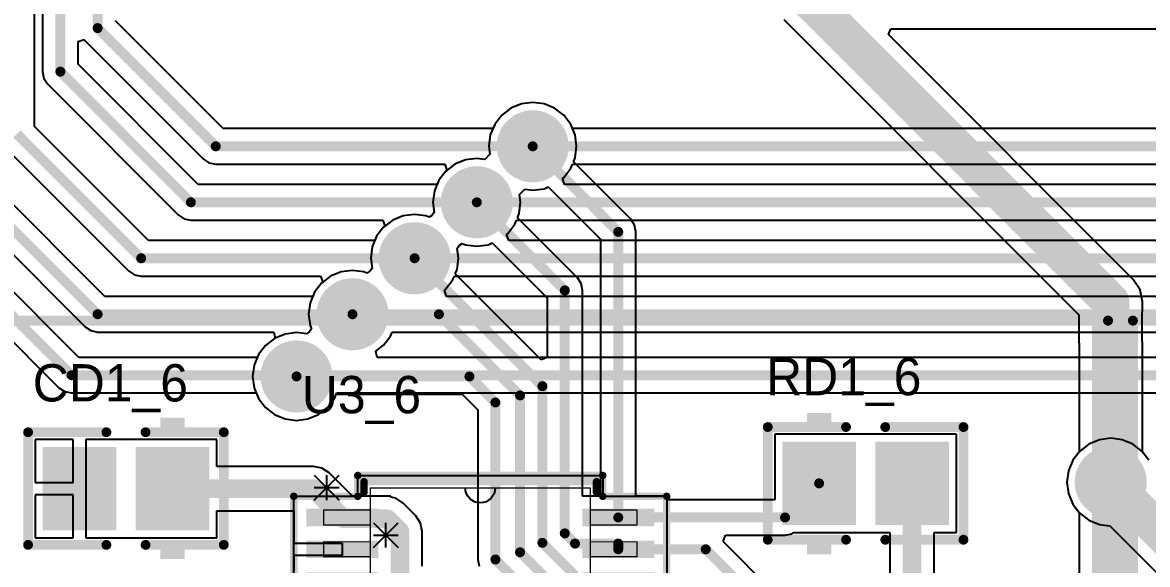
# Model space of a CAD drawing. Header units: millimetres. Extents: x 0.67 to 7.75, y 0.64 to 6.06.
# Drawn here: x 1.135 to 2.04, y 3.929 to 4.364 of the extents above; entities that cross this region are included whole.
import ezdxf

# ---------------------------------------------------------------- set-up
doc = ezdxf.new("R2010")
doc.units = ezdxf.units.MM
doc.header["$MEASUREMENT"] = 0
for name, color, linetype in [('BottomLayer', 5, 'Continuous'), ('BottomSolder', 6, 'Continuous'), ('Mechanical13', 56, 'Continuous'), ('Mechanical15', 56, 'Continuous'), ('MultiLayer', 9, 'Continuous'), ('TopLayer', 1, 'Continuous'), ('TopOverlay', 2, 'Continuous'), ('TopPaste', 8, 'Continuous'), ('TopSolder', 216, 'Continuous'), ('ViaHoleLayer', 16, 'Continuous')]:
    doc.layers.add(name, color=color, linetype=linetype)

# ---------------------------------------------------------------- blocks, each defined once
blk = doc.blocks.new('RU_14_162')
at = {"layer": 'Mechanical13'}
for p, q in [((-0.086, 0.07249), (-0.06601, 0.0525)), ((-0.086, 0.0525), (-0.06601, 0.07249)), ((-0.076, 0.0525), (-0.076, 0.07249)), ((-0.086, 0.0625), (-0.06601, 0.0625))]:
    blk.add_line(p, q, dxfattribs=at)
at = {"layer": 'Mechanical13', "const_width": 0.001}
for points in [[(-0.0885, -0.1005), (-0.0885, 0.1005)], [(-0.0885, 0.1005), (0.0885, 0.1005)], [(0.0885, -0.1005), (0.0885, 0.1005)], [(-0.126, 0.07077), (-0.126, 0.08277)], [(-0.126, 0.08277), (-0.0885, 0.08277)], [(-0.0885, 0.07077), (-0.0885, 0.08277)], [(0.0885, 0.08277), (0.126, 0.08277)], [(0.0885, 0.07077), (0.0885, 0.08277)], [(0.126, 0.07077), (0.126, 0.08277)], [(-0.126, 0.07077), (-0.0885, 0.07077)], [(0.0885, 0.07077), (0.126, 0.07077)], [(-0.126, 0.04518), (-0.126, 0.05718)], [(-0.126, 0.05718), (-0.0885, 0.05718)], [(-0.0885, 0.04518), (-0.0885, 0.05718)], [(0.0885, 0.05718), (0.126, 0.05718)], [(0.0885, 0.04518), (0.0885, 0.05718)], [(0.126, 0.04518), (0.126, 0.05718)], [(-0.126, 0.04518), (-0.0885, 0.04518)], [(0.0885, 0.04518), (0.126, 0.04518)], [(-0.126, 0.01959), (-0.126, 0.03159)], [(-0.126, 0.03159), (-0.0885, 0.03159)], [(-0.0885, 0.01959), (-0.0885, 0.03159)], [(0.0885, 0.03159), (0.126, 0.03159)], [(0.0885, 0.01959), (0.0885, 0.03159)], [(0.126, 0.01959), (0.126, 0.03159)], [(-0.126, 0.01959), (-0.0885, 0.01959)], [(0.0885, 0.01959), (0.126, 0.01959)], [(-0.126, -0.006), (-0.126, 0.006)], [(-0.126, 0.006), (-0.0885, 0.006)], [(-0.0885, -0.006), (-0.0885, 0.006)], [(0.0885, 0.006), (0.126, 0.006)], [(0.0885, -0.006), (0.0885, 0.006)], [(0.126, -0.006), (0.126, 0.006)], [(-0.126, -0.006), (-0.0885, -0.006)], [(0.0885, -0.006), (0.126, -0.006)], [(-0.126, -0.03159), (-0.126, -0.01959)], [(-0.126, -0.01959), (-0.0885, -0.01959)], [(-0.0885, -0.03159), (-0.0885, -0.01959)], [(0.0885, -0.01959), (0.126, -0.01959)], [(0.0885, -0.03159), (0.0885, -0.01959)], [(0.126, -0.03159), (0.126, -0.01959)], [(-0.126, -0.03159), (-0.0885, -0.03159)], [(0.0885, -0.03159), (0.126, -0.03159)], [(-0.126, -0.05718), (-0.126, -0.04518)], [(-0.126, -0.04518), (-0.0885, -0.04518)], [(-0.0885, -0.05718), (-0.0885, -0.04518)], [(0.0885, -0.04518), (0.126, -0.04518)], [(0.0885, -0.05718), (0.0885, -0.04518)], [(0.126, -0.05718), (0.126, -0.04518)], [(-0.126, -0.05718), (-0.0885, -0.05718)], [(0.0885, -0.05718), (0.126, -0.05718)], [(-0.126, -0.08277), (-0.126, -0.07077)], [(-0.126, -0.07077), (-0.0885, -0.07077)], [(-0.0885, -0.08277), (-0.0885, -0.07077)], [(0.0885, -0.07077), (0.126, -0.07077)], [(0.0885, -0.08277), (0.0885, -0.07077)], [(0.126, -0.08277), (0.126, -0.07077)], [(-0.126, -0.08277), (-0.0885, -0.08277)], [(0.0885, -0.08277), (0.126, -0.08277)], [(-0.0885, -0.1005), (0.0885, -0.1005)]]:
    blk.add_lwpolyline(points, dxfattribs=at)
at = {"layer": 'Mechanical13', "const_width": 0.0005}
for points in [[(-0.08875, 0.1005, 1), (-0.08825, 0.1005, 1)], [(-0.08875, 0.1005, 1), (-0.08825, 0.1005, 1)], [(0.08825, 0.1005, 1), (0.08875, 0.1005, 1)], [(0.08825, 0.1005, 1), (0.08875, 0.1005, 1)], [(-0.12625, 0.08277, 1), (-0.12575, 0.08277, 1)], [(-0.12625, 0.08277, 1), (-0.12575, 0.08277, 1)], [(-0.08875, 0.08277, 1), (-0.08825, 0.08277, 1)], [(-0.08875, 0.08277, 1), (-0.08825, 0.08277, 1)], [(0.08825, 0.08277, 1), (0.08875, 0.08277, 1)], [(0.08825, 0.08277, 1), (0.08875, 0.08277, 1)], [(0.12575, 0.08277, 1), (0.12625, 0.08277, 1)], [(0.12575, 0.08277, 1), (0.12625, 0.08277, 1)], [(-0.12625, 0.07077, 1), (-0.12575, 0.07077, 1)], [(-0.12625, 0.07077, 1), (-0.12575, 0.07077, 1)], [(-0.08875, 0.07077, 1), (-0.08825, 0.07077, 1)], [(-0.08875, 0.07077, 1), (-0.08825, 0.07077, 1)], [(0.08825, 0.07077, 1), (0.08875, 0.07077, 1)], [(0.08825, 0.07077, 1), (0.08875, 0.07077, 1)], [(0.12575, 0.07077, 1), (0.12625, 0.07077, 1)], [(0.12575, 0.07077, 1), (0.12625, 0.07077, 1)], [(-0.12625, 0.05718, 1), (-0.12575, 0.05718, 1)], [(-0.12625, 0.05718, 1), (-0.12575, 0.05718, 1)], [(-0.08875, 0.05718, 1), (-0.08825, 0.05718, 1)], [(-0.08875, 0.05718, 1), (-0.08825, 0.05718, 1)], [(0.08825, 0.05718, 1), (0.08875, 0.05718, 1)], [(0.08825, 0.05718, 1), (0.08875, 0.05718, 1)], [(0.12575, 0.05718, 1), (0.12625, 0.05718, 1)], [(0.12575, 0.05718, 1), (0.12625, 0.05718, 1)], [(-0.12625, 0.04518, 1), (-0.12575, 0.04518, 1)], [(-0.12625, 0.04518, 1), (-0.12575, 0.04518, 1)], [(-0.08875, 0.04518, 1), (-0.08825, 0.04518, 1)], [(-0.08875, 0.04518, 1), (-0.08825, 0.04518, 1)], [(0.08825, 0.04518, 1), (0.08875, 0.04518, 1)], [(0.08825, 0.04518, 1), (0.08875, 0.04518, 1)], [(0.12575, 0.04518, 1), (0.12625, 0.04518, 1)], [(0.12575, 0.04518, 1), (0.12625, 0.04518, 1)], [(-0.12625, 0.03159, 1), (-0.12575, 0.03159, 1)], [(-0.12625, 0.03159, 1), (-0.12575, 0.03159, 1)], [(-0.08875, 0.03159, 1), (-0.08825, 0.03159, 1)], [(-0.08875, 0.03159, 1), (-0.08825, 0.03159, 1)], [(0.08825, 0.03159, 1), (0.08875, 0.03159, 1)], [(0.08825, 0.03159, 1), (0.08875, 0.03159, 1)], [(0.12575, 0.03159, 1), (0.12625, 0.03159, 1)], [(0.12575, 0.03159, 1), (0.12625, 0.03159, 1)], [(-0.12625, 0.01959, 1), (-0.12575, 0.01959, 1)], [(-0.12625, 0.01959, 1), (-0.12575, 0.01959, 1)], [(-0.08875, 0.01959, 1), (-0.08825, 0.01959, 1)], [(-0.08875, 0.01959, 1), (-0.08825, 0.01959, 1)], [(0.08825, 0.01959, 1), (0.08875, 0.01959, 1)], [(0.08825, 0.01959, 1), (0.08875, 0.01959, 1)], [(0.12575, 0.01959, 1), (0.12625, 0.01959, 1)], [(0.12575, 0.01959, 1), (0.12625, 0.01959, 1)], [(-0.12625, 0.006, 1), (-0.12575, 0.006, 1)], [(-0.12625, 0.006, 1), (-0.12575, 0.006, 1)], [(-0.08875, 0.006, 1), (-0.08825, 0.006, 1)], [(-0.08875, 0.006, 1), (-0.08825, 0.006, 1)], [(0.08825, 0.006, 1), (0.08875, 0.006, 1)], [(0.08825, 0.006, 1), (0.08875, 0.006, 1)], [(0.12575, 0.006, 1), (0.12625, 0.006, 1)], [(0.12575, 0.006, 1), (0.12625, 0.006, 1)], [(-0.12625, -0.006, 1), (-0.12575, -0.006, 1)], [(-0.12625, -0.006, 1), (-0.12575, -0.006, 1)], [(-0.08875, -0.006, 1), (-0.08825, -0.006, 1)], [(-0.08875, -0.006, 1), (-0.08825, -0.006, 1)], [(0.08825, -0.006, 1), (0.08875, -0.006, 1)], [(0.08825, -0.006, 1), (0.08875, -0.006, 1)], [(0.12575, -0.006, 1), (0.12625, -0.006, 1)], [(0.12575, -0.006, 1), (0.12625, -0.006, 1)], [(-0.12625, -0.01959, 1), (-0.12575, -0.01959, 1)], [(-0.12625, -0.01959, 1), (-0.12575, -0.01959, 1)], [(-0.08875, -0.01959, 1), (-0.08825, -0.01959, 1)], [(-0.08875, -0.01959, 1), (-0.08825, -0.01959, 1)], [(0.08825, -0.01959, 1), (0.08875, -0.01959, 1)], [(0.08825, -0.01959, 1), (0.08875, -0.01959, 1)], [(0.12575, -0.01959, 1), (0.12625, -0.01959, 1)], [(0.12575, -0.01959, 1), (0.12625, -0.01959, 1)], [(-0.12625, -0.03159, 1), (-0.12575, -0.03159, 1)], [(-0.12625, -0.03159, 1), (-0.12575, -0.03159, 1)], [(-0.08875, -0.03159, 1), (-0.08825, -0.03159, 1)], [(-0.08875, -0.03159, 1), (-0.08825, -0.03159, 1)], [(0.08825, -0.03159, 1), (0.08875, -0.03159, 1)], [(0.08825, -0.03159, 1), (0.08875, -0.03159, 1)], [(0.12575, -0.03159, 1), (0.12625, -0.03159, 1)], [(0.12575, -0.03159, 1), (0.12625, -0.03159, 1)], [(-0.12625, -0.04518, 1), (-0.12575, -0.04518, 1)], [(-0.12625, -0.04518, 1), (-0.12575, -0.04518, 1)], [(-0.08875, -0.04518, 1), (-0.08825, -0.04518, 1)], [(-0.08875, -0.04518, 1), (-0.08825, -0.04518, 1)], [(0.08825, -0.04518, 1), (0.08875, -0.04518, 1)], [(0.08825, -0.04518, 1), (0.08875, -0.04518, 1)], [(0.12575, -0.04518, 1), (0.12625, -0.04518, 1)], [(0.12575, -0.04518, 1), (0.12625, -0.04518, 1)], [(-0.12625, -0.05718, 1), (-0.12575, -0.05718, 1)], [(-0.12625, -0.05718, 1), (-0.12575, -0.05718, 1)], [(-0.08875, -0.05718, 1), (-0.08825, -0.05718, 1)], [(-0.08875, -0.05718, 1), (-0.08825, -0.05718, 1)], [(0.08825, -0.05718, 1), (0.08875, -0.05718, 1)], [(0.08825, -0.05718, 1), (0.08875, -0.05718, 1)], [(0.12575, -0.05718, 1), (0.12625, -0.05718, 1)], [(0.12575, -0.05718, 1), (0.12625, -0.05718, 1)], [(-0.12625, -0.07077, 1), (-0.12575, -0.07077, 1)], [(-0.12625, -0.07077, 1), (-0.12575, -0.07077, 1)], [(-0.08875, -0.07077, 1), (-0.08825, -0.07077, 1)], [(-0.08875, -0.07077, 1), (-0.08825, -0.07077, 1)], [(0.08825, -0.07077, 1), (0.08875, -0.07077, 1)], [(0.08825, -0.07077, 1), (0.08875, -0.07077, 1)], [(0.12575, -0.07077, 1), (0.12625, -0.07077, 1)], [(0.12575, -0.07077, 1), (0.12625, -0.07077, 1)], [(-0.12625, -0.08277, 1), (-0.12575, -0.08277, 1)], [(-0.12625, -0.08277, 1), (-0.12575, -0.08277, 1)], [(-0.08875, -0.08277, 1), (-0.08825, -0.08277, 1)], [(-0.08875, -0.08277, 1), (-0.08825, -0.08277, 1)], [(0.08825, -0.08277, 1), (0.08875, -0.08277, 1)], [(0.08825, -0.08277, 1), (0.08875, -0.08277, 1)], [(0.12575, -0.08277, 1), (0.12625, -0.08277, 1)], [(0.12575, -0.08277, 1), (0.12625, -0.08277, 1)], [(-0.08875, -0.1005, 1), (-0.08825, -0.1005, 1)], [(-0.08875, -0.1005, 1), (-0.08825, -0.1005, 1)], [(0.08825, -0.1005, 1), (0.08875, -0.1005, 1)], [(0.08825, -0.1005, 1), (0.08875, -0.1005, 1)]]:
    blk.add_lwpolyline(points, format="xyb", close=True, dxfattribs=at)
at = {"layer": 'Mechanical13'}
blk.add_lwpolyline([(0.012, 0.1005, -1), (-0.012, 0.1005)], format="xyb", dxfattribs=at)
for points in [[(-0.012, 0.1005, 1), (-0.012, 0.1005, 1)], [(0.012, 0.1005, 1), (0.012, 0.1005, 1)]]:
    blk.add_lwpolyline(points, format="xyb", close=True, dxfattribs=at)
at = {"layer": 'Mechanical15'}
for p, q in [((-0.0985, 0.09377), (-0.0985, 0.1105)), ((-0.0985, 0.1105), (0.0985, 0.1105)), ((0.0985, 0.1105), (0.0985, 0.09377)), ((-0.15, -0.09377), (-0.15, 0.09377)), ((-0.15, 0.09377), (-0.0985, 0.09377)), ((0.0985, 0.09377), (0.15, 0.09377)), ((0.15, 0.09377), (0.15, -0.09377)), ((-0.0985, -0.09377), (-0.15, -0.09377)), ((-0.0985, -0.1105), (-0.0985, -0.09377)), ((0.15, -0.09377), (0.0985, -0.09377)), ((0.0985, -0.09377), (0.0985, -0.1105)), ((0.0985, -0.1105), (-0.0985, -0.1105))]:
    blk.add_line(p, q, dxfattribs=at)
at = {"layer": 'Mechanical15', "const_width": 0.006}
for points in [[(-0.0985, 0.1105), (0.0985, 0.1105)], [(-0.0985, 0.09377), (-0.0985, 0.1105)], [(0.0985, 0.09377), (0.0985, 0.1105)], [(-0.15, 0.09377), (-0.0985, 0.09377)], [(-0.15, -0.09377), (-0.15, 0.09377)], [(0.0985, 0.09377), (0.15, 0.09377)], [(0.15, -0.09377), (0.15, 0.09377)], [(-0.15, -0.09377), (-0.0985, -0.09377)], [(-0.0985, -0.1105), (-0.0985, -0.09377)], [(0.0985, -0.1105), (0.0985, -0.09377)], [(0.0985, -0.09377), (0.15, -0.09377)], [(-0.0985, -0.1105), (0.0985, -0.1105)]]:
    blk.add_lwpolyline(points, dxfattribs=at)
at = {"layer": 'Mechanical15', "const_width": 0.003}
for points in [[(-0.1, 0.1105, 1), (-0.097, 0.1105, 1)], [(-0.1, 0.1105, 1), (-0.097, 0.1105, 1)], [(0.097, 0.1105, 1), (0.1, 0.1105, 1)], [(0.097, 0.1105, 1), (0.1, 0.1105, 1)], [(-0.1515, 0.09377, 1), (-0.1485, 0.09377, 1)], [(-0.1515, 0.09377, 1), (-0.1485, 0.09377, 1)], [(-0.1, 0.09377, 1), (-0.097, 0.09377, 1)], [(-0.1, 0.09377, 1), (-0.097, 0.09377, 1)], [(0.097, 0.09377, 1), (0.1, 0.09377, 1)], [(0.097, 0.09377, 1), (0.1, 0.09377, 1)], [(0.1485, 0.09377, 1), (0.1515, 0.09377, 1)], [(0.1485, 0.09377, 1), (0.1515, 0.09377, 1)], [(-0.1515, -0.09377, 1), (-0.1485, -0.09377, 1)], [(-0.1515, -0.09377, 1), (-0.1485, -0.09377, 1)], [(-0.1, -0.09377, 1), (-0.097, -0.09377, 1)], [(-0.1, -0.09377, 1), (-0.097, -0.09377, 1)], [(0.097, -0.09377, 1), (0.1, -0.09377, 1)], [(0.097, -0.09377, 1), (0.1, -0.09377, 1)], [(0.1485, -0.09377, 1), (0.1515, -0.09377, 1)], [(0.1485, -0.09377, 1), (0.1515, -0.09377, 1)], [(-0.1, -0.1105, 1), (-0.097, -0.1105, 1)], [(-0.1, -0.1105, 1), (-0.097, -0.1105, 1)], [(0.097, -0.1105, 1), (0.1, -0.1105, 1)], [(0.097, -0.1105, 1), (0.1, -0.1105, 1)]]:
    blk.add_lwpolyline(points, format="xyb", close=True, dxfattribs=at)
at = {"layer": 'TopLayer'}
for points in [[(-0.14, 0.06977), (-0.082, 0.06977), (-0.14, 0.08377), (-0.082, 0.08377)], [(0.082, 0.06977), (0.14, 0.06977), (0.082, 0.08377), (0.14, 0.08377)], [(-0.14, 0.04418), (-0.082, 0.04418), (-0.14, 0.05818), (-0.082, 0.05818)], [(0.082, 0.04418), (0.14, 0.04418), (0.082, 0.05818), (0.14, 0.05818)], [(-0.14, 0.01859), (-0.082, 0.01859), (-0.14, 0.03259), (-0.082, 0.03259)], [(0.082, 0.01859), (0.14, 0.01859), (0.082, 0.03259), (0.14, 0.03259)], [(-0.14, -0.007), (-0.082, -0.007), (-0.14, 0.007), (-0.082, 0.007)], [(0.082, -0.007), (0.14, -0.007), (0.082, 0.007), (0.14, 0.007)], [(-0.14, -0.03259), (-0.082, -0.03259), (-0.14, -0.01859), (-0.082, -0.01859)], [(0.082, -0.03259), (0.14, -0.03259), (0.082, -0.01859), (0.14, -0.01859)], [(-0.14, -0.05818), (-0.082, -0.05818), (-0.14, -0.04418), (-0.082, -0.04418)], [(0.082, -0.05818), (0.14, -0.05818), (0.082, -0.04418), (0.14, -0.04418)], [(-0.14, -0.08377), (-0.082, -0.08377), (-0.14, -0.06977), (-0.082, -0.06977)], [(0.082, -0.08377), (0.14, -0.08377), (0.082, -0.06977), (0.14, -0.06977)]]:
    blk.add_solid(points, dxfattribs=at)
at = {"layer": 'TopOverlay'}
for p, q in [((-0.1335, 0.11076), (-0.11351, 0.09077)), ((-0.1335, 0.09077), (-0.11351, 0.11076)), ((-0.1235, 0.09077), (-0.1235, 0.11076)), ((-0.1335, 0.10077), (-0.11351, 0.10077)), ((0.15, -0.03309), (0.15, -0.01809)), ((0.15, -0.01809), (0.16, -0.01809)), ((0.16, -0.01809), (0.16, -0.03309)), ((0.16, -0.03309), (0.15, -0.03309))]:
    blk.add_line(p, q, dxfattribs=at)
at = {"layer": 'TopOverlay', "const_width": 0.006}
for points in [[(-0.0935, 0.09687), (-0.0935, 0.1055)], [(-0.0935, 0.1055), (0.0935, 0.1055)], [(0.0935, 0.09687), (0.0935, 0.1055)], [(-0.0935, -0.1055), (-0.0935, -0.09687)], [(0.0935, -0.1055), (0.0935, -0.09687)], [(-0.0935, -0.1055), (0.0935, -0.1055)]]:
    blk.add_lwpolyline(points, dxfattribs=at)
at = {"layer": 'TopOverlay', "const_width": 0.003}
for points in [[(-0.095, 0.1055, 1), (-0.092, 0.1055, 1)], [(-0.095, 0.1055, 1), (-0.092, 0.1055, 1)], [(-0.095, 0.09687, 1), (-0.092, 0.09687, 1)], [(0.092, 0.1055, 1), (0.095, 0.1055, 1)], [(0.092, 0.1055, 1), (0.095, 0.1055, 1)], [(0.092, 0.09687, 1), (0.095, 0.09687, 1)], [(-0.095, -0.09687, 1), (-0.092, -0.09687, 1)], [(0.092, -0.09687, 1), (0.095, -0.09687, 1)], [(-0.095, -0.1055, 1), (-0.092, -0.1055, 1)], [(-0.095, -0.1055, 1), (-0.092, -0.1055, 1)], [(0.092, -0.1055, 1), (0.095, -0.1055, 1)], [(0.092, -0.1055, 1), (0.095, -0.1055, 1)]]:
    blk.add_lwpolyline(points, format="xyb", close=True, dxfattribs=at)
at = {"layer": 'TopPaste'}
for points in [[(-0.14, 0.06977), (-0.082, 0.06977), (-0.14, 0.08377), (-0.082, 0.08377)], [(0.082, 0.06977), (0.14, 0.06977), (0.082, 0.08377), (0.14, 0.08377)], [(-0.14, 0.04418), (-0.082, 0.04418), (-0.14, 0.05818), (-0.082, 0.05818)], [(0.082, 0.04418), (0.14, 0.04418), (0.082, 0.05818), (0.14, 0.05818)], [(-0.14, 0.01859), (-0.082, 0.01859), (-0.14, 0.03259), (-0.082, 0.03259)], [(0.082, 0.01859), (0.14, 0.01859), (0.082, 0.03259), (0.14, 0.03259)], [(-0.14, -0.007), (-0.082, -0.007), (-0.14, 0.007), (-0.082, 0.007)], [(0.082, -0.007), (0.14, -0.007), (0.082, 0.007), (0.14, 0.007)], [(-0.14, -0.03259), (-0.082, -0.03259), (-0.14, -0.01859), (-0.082, -0.01859)], [(0.082, -0.03259), (0.14, -0.03259), (0.082, -0.01859), (0.14, -0.01859)], [(-0.14, -0.05818), (-0.082, -0.05818), (-0.14, -0.04418), (-0.082, -0.04418)], [(0.082, -0.05818), (0.14, -0.05818), (0.082, -0.04418), (0.14, -0.04418)], [(-0.14, -0.08377), (-0.082, -0.08377), (-0.14, -0.06977), (-0.082, -0.06977)], [(0.082, -0.08377), (0.14, -0.08377), (0.082, -0.06977), (0.14, -0.06977)]]:
    blk.add_solid(points, dxfattribs=at)
at = {"layer": 'TopSolder'}
for points in [[(-0.14, 0.06977), (-0.082, 0.06977), (-0.14, 0.08377), (-0.082, 0.08377)], [(0.082, 0.06977), (0.14, 0.06977), (0.082, 0.08377), (0.14, 0.08377)], [(-0.14, 0.04418), (-0.082, 0.04418), (-0.14, 0.05818), (-0.082, 0.05818)], [(0.082, 0.04418), (0.14, 0.04418), (0.082, 0.05818), (0.14, 0.05818)], [(-0.14, 0.01859), (-0.082, 0.01859), (-0.14, 0.03259), (-0.082, 0.03259)], [(0.082, 0.01859), (0.14, 0.01859), (0.082, 0.03259), (0.14, 0.03259)], [(-0.14, -0.007), (-0.082, -0.007), (-0.14, 0.007), (-0.082, 0.007)], [(0.082, -0.007), (0.14, -0.007), (0.082, 0.007), (0.14, 0.007)], [(-0.14, -0.03259), (-0.082, -0.03259), (-0.14, -0.01859), (-0.082, -0.01859)], [(0.082, -0.03259), (0.14, -0.03259), (0.082, -0.01859), (0.14, -0.01859)], [(-0.14, -0.05818), (-0.082, -0.05818), (-0.14, -0.04418), (-0.082, -0.04418)], [(0.082, -0.05818), (0.14, -0.05818), (0.082, -0.04418), (0.14, -0.04418)], [(-0.14, -0.08377), (-0.082, -0.08377), (-0.14, -0.06977), (-0.082, -0.06977)], [(0.082, -0.08377), (0.14, -0.08377), (0.082, -0.06977), (0.14, -0.06977)]]:
    blk.add_solid(points, dxfattribs=at)
blk = doc.blocks.new('CC2012_0805_164')
at = {"layer": 'TopLayer'}
for points in [[(-0.06299, -0.02953), (-0.01181, -0.02953), (-0.06299, 0.02953), (-0.01181, 0.02953)], [(0.01181, -0.02953), (0.06299, -0.02953), (0.01181, 0.02953), (0.06299, 0.02953)]]:
    blk.add_solid(points, dxfattribs=at)
at = {"layer": 'TopOverlay', "const_width": 0.00787}
for points in [[(-0.07874, -0.04528), (-0.07874, 0.04528)], [(-0.07874, 0.04528), (-0.01575, 0.04528)], [(0.01575, 0.04528), (0.07874, 0.04528)], [(0.07874, -0.04528), (0.07874, 0.04528)], [(-0.07874, -0.04528), (-0.01575, -0.04528)], [(0.01575, -0.04528), (0.07874, -0.04528)]]:
    blk.add_lwpolyline(points, dxfattribs=at)
at = {"layer": 'TopOverlay', "const_width": 0.00394}
for points in [[(-0.08071, 0.04528, 1), (-0.07677, 0.04528, 1)], [(-0.08071, 0.04528, 1), (-0.07677, 0.04528, 1)], [(-0.01772, 0.04528, 1), (-0.01378, 0.04528, 1)], [(0.01378, 0.04528, 1), (0.01772, 0.04528, 1)], [(0.07677, 0.04528, 1), (0.08071, 0.04528, 1)], [(0.07677, 0.04528, 1), (0.08071, 0.04528, 1)], [(-0.08071, -0.04528, 1), (-0.07677, -0.04528, 1)], [(-0.08071, -0.04528, 1), (-0.07677, -0.04528, 1)], [(-0.01772, -0.04528, 1), (-0.01378, -0.04528, 1)], [(0.01378, -0.04528, 1), (0.01772, -0.04528, 1)], [(0.07677, -0.04528, 1), (0.08071, -0.04528, 1)], [(0.07677, -0.04528, 1), (0.08071, -0.04528, 1)]]:
    blk.add_lwpolyline(points, format="xyb", close=True, dxfattribs=at)
at = {"layer": 'TopOverlay'}
for points in [[(-0.04727, 0.04882), (-0.02758, 0.04882), (-0.04727, 0.05669), (-0.02758, 0.05669)], [(-0.04724, -0.05707), (-0.02756, -0.05707), (-0.04724, -0.04919), (-0.02756, -0.04919)]]:
    blk.add_solid(points, dxfattribs=at)
at = {"layer": 'TopPaste'}
for points in [[(-0.06299, -0.02953), (-0.01181, -0.02953), (-0.06299, 0.02953), (-0.01181, 0.02953)], [(0.01181, -0.02953), (0.06299, -0.02953), (0.01181, 0.02953), (0.06299, 0.02953)]]:
    blk.add_solid(points, dxfattribs=at)
at = {"layer": 'TopSolder'}
for points in [[(-0.06699, -0.03353), (-0.00781, -0.03353), (-0.06699, 0.03353), (-0.00781, 0.03353)], [(0.00781, -0.03353), (0.06699, -0.03353), (0.00781, 0.03353), (0.06699, 0.03353)]]:
    blk.add_solid(points, dxfattribs=at)
blk = doc.blocks.new('CC2012_0805_182')
at = {"layer": 'TopLayer'}
for points in [[(-0.06299, -0.02953), (-0.01181, -0.02953), (-0.06299, 0.02953), (-0.01181, 0.02953)], [(0.01181, -0.02953), (0.06299, -0.02953), (0.01181, 0.02953), (0.06299, 0.02953)]]:
    blk.add_solid(points, dxfattribs=at)
at = {"layer": 'TopOverlay', "const_width": 0.00787}
for points in [[(-0.07874, 0.04528), (-0.07874, -0.04528)], [(-0.01575, 0.04528), (-0.07874, 0.04528)], [(0.07874, 0.04528), (0.01575, 0.04528)], [(0.07874, 0.04528), (0.07874, -0.04528)], [(-0.01575, -0.04528), (-0.07874, -0.04528)], [(0.07874, -0.04528), (0.01575, -0.04528)]]:
    blk.add_lwpolyline(points, dxfattribs=at)
at = {"layer": 'TopOverlay', "const_width": 0.00394}
for points in [[(-0.08071, 0.04528, 1), (-0.07677, 0.04528, 1)], [(-0.08071, 0.04528, 1), (-0.07677, 0.04528, 1)], [(-0.01772, 0.04528, 1), (-0.01378, 0.04528, 1)], [(0.01378, 0.04528, 1), (0.01772, 0.04528, 1)], [(0.07677, 0.04528, 1), (0.08071, 0.04528, 1)], [(0.07677, 0.04528, 1), (0.08071, 0.04528, 1)], [(-0.08071, -0.04528, 1), (-0.07677, -0.04528, 1)], [(-0.08071, -0.04528, 1), (-0.07677, -0.04528, 1)], [(-0.01772, -0.04528, 1), (-0.01378, -0.04528, 1)], [(0.01378, -0.04528, 1), (0.01772, -0.04528, 1)], [(0.07677, -0.04528, 1), (0.08071, -0.04528, 1)], [(0.07677, -0.04528, 1), (0.08071, -0.04528, 1)]]:
    blk.add_lwpolyline(points, format="xyb", close=True, dxfattribs=at)
at = {"layer": 'TopOverlay'}
for points in [[(-0.04726, 0.04882), (-0.02757, 0.04882), (-0.04726, 0.05669), (-0.02757, 0.05669)], [(-0.04725, -0.05707), (-0.02756, -0.05707), (-0.04725, -0.0492), (-0.02756, -0.0492)]]:
    blk.add_solid(points, dxfattribs=at)
at = {"layer": 'TopPaste'}
for points in [[(-0.06299, -0.02953), (-0.01181, -0.02953), (-0.06299, 0.02953), (-0.01181, 0.02953)], [(0.01181, -0.02953), (0.06299, -0.02953), (0.01181, 0.02953), (0.06299, 0.02953)]]:
    blk.add_solid(points, dxfattribs=at)
at = {"layer": 'TopSolder'}
for points in [[(-0.06699, -0.03353), (-0.00781, -0.03353), (-0.06699, 0.03353), (-0.00781, 0.03353)], [(0.00781, -0.03353), (0.06699, -0.03353), (0.00781, 0.03353), (0.06699, 0.03353)]]:
    blk.add_solid(points, dxfattribs=at)

msp = doc.modelspace()

# ---------------------------------------------------------------- linework, layer by layer
at = {"layer": 'BottomLayer'}
for p, q in [((1.15073, 4.82909), (1.15073, 4.325)), ((1.14427, 4.28091), (1.14427, 4.77)), ((1.29591, 4.27927), (1.20927, 4.36591)), ((1.17927, 4.34934), (1.18427, 4.35085)), ((1.17927, 4.33091), (1.17927, 4.34934)), ((1.18427, 4.35085), (1.18491, 4.34991)), ((1.18491, 4.34991), (1.27991, 4.25491)), ((1.27591, 4.23427), (1.17927, 4.33091)), ((1.15073, 4.325), (1.15073, 4.325)), ((1.15073, 4.325), (1.15181, 4.31954)), ((1.15181, 4.31954), (1.15491, 4.31491)), ((1.15491, 4.31491), (1.25991, 4.20991)), ((1.53586, 4.2991), (1.52735, 4.29557)), ((1.545, 4.3003), (1.53586, 4.2991)), ((1.55414, 4.2991), (1.545, 4.3003)), ((1.56265, 4.29557), (1.55414, 4.2991)), ((1.52004, 4.28996), (1.51443, 4.28265)), ((1.52735, 4.29557), (1.52004, 4.28996)), ((1.56996, 4.28996), (1.56265, 4.29557)), ((1.57557, 4.28265), (1.56996, 4.28996)), ((1.23591, 4.18927), (1.14427, 4.28091)), ((1.51443, 4.28265), (1.51303, 4.27927)), ((1.57697, 4.27927), (1.57557, 4.28265)), ((1.51303, 4.27927), (1.29591, 4.27927)), ((2.53096, 4.27927), (1.57697, 4.27927)), ((1.11991, 4.26491), (1.21991, 4.16491)), ((1.27991, 4.25491), (1.27991, 4.25491)), ((1.27991, 4.25491), (1.28454, 4.25181)), ((1.28454, 4.25181), (1.29, 4.25073)), ((1.29, 4.25073), (1.29, 4.25073)), ((1.29, 4.25073), (1.47434, 4.25073)), ((1.47504, 4.24496), (1.46943, 4.23765)), ((1.47434, 4.25073), (1.47603, 4.24573)), ((1.47603, 4.24573), (1.47504, 4.24496)), ((1.56996, 4.24004), (1.57557, 4.24735)), ((1.57557, 4.24735), (1.57697, 4.25073)), ((1.57697, 4.25073), (2.49434, 4.25073)), ((1.20091, 4.14427), (1.10927, 4.23591)), ((1.46943, 4.23765), (1.46803, 4.23427)), ((1.56897, 4.23927), (1.56996, 4.24004)), ((1.57066, 4.23427), (1.56897, 4.23927)), ((1.46803, 4.23427), (1.27591, 4.23427)), ((2.48803, 4.23427), (1.57066, 4.23427)), ((1.08491, 4.21991), (1.18491, 4.11991)), ((1.17991, 4.09527), (1.06427, 4.21091)), ((1.25991, 4.20991), (1.25991, 4.20991)), ((1.25991, 4.20991), (1.26454, 4.20681)), ((1.26454, 4.20681), (1.27, 4.20573)), ((1.27, 4.20573), (1.42434, 4.20573)), ((1.42504, 4.19996), (1.41943, 4.19265)), ((1.42434, 4.20573), (1.42603, 4.20073)), ((1.42603, 4.20073), (1.42504, 4.19996)), ((1.52496, 4.19504), (1.53057, 4.20235)), ((1.53057, 4.20235), (1.53197, 4.20573)), ((1.53197, 4.20573), (2.44434, 4.20573)), ((1.03991, 4.19491), (1.16391, 4.07091)), ((1.41943, 4.19265), (1.41803, 4.18927)), ((1.52397, 4.19427), (1.52496, 4.19504)), ((1.52566, 4.18927), (1.52397, 4.19427)), ((1.41803, 4.18927), (1.23591, 4.18927)), ((2.43803, 4.18927), (1.52566, 4.18927)), ((1.21991, 4.16491), (1.21991, 4.16491)), ((1.21991, 4.16491), (1.22454, 4.16181)), ((1.22454, 4.16181), (1.23, 4.16073)), ((1.23, 4.16073), (1.23, 4.16073)), ((1.23, 4.16073), (1.37434, 4.16073)), ((1.37504, 4.15496), (1.36943, 4.14765)), ((1.37434, 4.16073), (1.37603, 4.15573)), ((1.37603, 4.15573), (1.37504, 4.15496)), ((1.47496, 4.15004), (1.48057, 4.15735)), ((1.48057, 4.15735), (1.48197, 4.16073)), ((1.48197, 4.16073), (2.39434, 4.16073)), ((1.36943, 4.14765), (1.36803, 4.14427)), ((1.47397, 4.14927), (1.47496, 4.15004)), ((1.47566, 4.14427), (1.47397, 4.14927)), ((1.36803, 4.14427), (1.20091, 4.14427)), ((2.38803, 4.14427), (1.47566, 4.14427)), ((1.18491, 4.11991), (1.18491, 4.11991)), ((1.18491, 4.11991), (1.18954, 4.11681)), ((1.18954, 4.11681), (1.195, 4.11573)), ((1.195, 4.11573), (1.195, 4.11573)), ((1.195, 4.11573), (1.33672, 4.11573)), ((1.33735, 4.11057), (1.33004, 4.10496)), ((1.33672, 4.11573), (1.33772, 4.11073)), ((1.33772, 4.11073), (1.33735, 4.11057)), ((1.42496, 4.10504), (1.43057, 4.11235)), ((1.43057, 4.11235), (1.43197, 4.11573)), ((1.43197, 4.11573), (2.35172, 4.11573)), ((1.33004, 4.10496), (1.32443, 4.09765)), ((1.41875, 4.10027), (1.42496, 4.10504)), ((1.41997, 4.09537), (1.41875, 4.10027)), ((1.32344, 4.09527), (1.17991, 4.09527)), ((1.32443, 4.09765), (1.32344, 4.09527)), ((1.42003, 4.09527), (1.41997, 4.09537)), ((2.33844, 4.09527), (1.42003, 4.09527)), ((1.16391, 4.07091), (1.16391, 4.07091)), ((1.16391, 4.07091), (1.16854, 4.06781)), ((1.16854, 4.06781), (1.174, 4.06673)), ((1.174, 4.06673), (1.174, 4.06673)), ((1.174, 4.06673), (1.32261, 4.06673)), ((1.32261, 4.06673), (1.32443, 4.06235)), ((1.38557, 4.06235), (1.38739, 4.06673)), ((1.38739, 4.06673), (2.33761, 4.06673)), ((1.32443, 4.06235), (1.33004, 4.05504)), ((1.33004, 4.05504), (1.33735, 4.04943)), ((1.37265, 4.04943), (1.37996, 4.05504)), ((1.37996, 4.05504), (1.38557, 4.06235)), ((1.33735, 4.04943), (1.34586, 4.0459)), ((1.34586, 4.0459), (1.355, 4.0447)), ((1.355, 4.0447), (1.36414, 4.0459)), ((1.36414, 4.0459), (1.37265, 4.04943)), ((2.00086, 4.0291), (1.99235, 4.02557)), ((2.01, 4.0303), (2.00086, 4.0291)), ((2.01914, 4.0291), (2.01, 4.0303)), ((2.02765, 4.02557), (2.01914, 4.0291)), ((1.98504, 4.01996), (1.97943, 4.01265)), ((1.99235, 4.02557), (1.98504, 4.01996)), ((2.03496, 4.01996), (2.02765, 4.02557)), ((2.04057, 4.01265), (2.03496, 4.01996)), ((1.97943, 4.01265), (1.9759, 4.00414)), ((1.9759, 4.00414), (1.9747, 3.995)), ((1.9747, 3.995), (1.9759, 3.98586)), ((1.9759, 3.98586), (1.97943, 3.97735)), ((1.97943, 3.97735), (1.98504, 3.97004)), ((1.98504, 3.97004), (1.99235, 3.96443)), ((1.99235, 3.96443), (2.00086, 3.9609)), ((2.00086, 3.9609), (2.00914, 3.95981)), ((2.00914, 3.95981), (2.06198, 3.90698))]:
    msp.add_line(p, q, dxfattribs=at)
for points, const_width in [([(1.195, 4.36), (1.195, 4.905)], 0.008), ([(1.165, 4.325), (1.165, 4.835)], 0.008), ([(1.195, 4.36), (1.29, 4.265)], 0.008), ([(1.165, 4.325), (1.27, 4.22)], 0.008), ([(1.13, 4.275), (1.23, 4.175)], 0.008), ([(1.29, 4.265), (1.545, 4.265)], 0.008), ([(1.545, 4.265), (3.55, 4.265)], 0.008), ([(1.095, 4.23), (1.195, 4.13)], 0.008), ([(1.27, 4.22), (1.5, 4.22)], 0.008), ([(1.5, 4.22), (2.52, 4.22)], 0.008), ([(1.05, 4.205), (1.174, 4.081)], 0.008), ([(1.23, 4.175), (1.45, 4.175)], 0.008), ([(1.45, 4.175), (2.47, 4.175)], 0.008), ([(1.195, 4.13), (1.4, 4.13)], 0.008), ([(1.4, 4.13), (2.42, 4.13)], 0.008), ([(1.174, 4.081), (6.385, 4.081)], 0.008), ([(2.01, 3.995), (2.08, 3.925)], 0.03)]:
    msp.add_lwpolyline(points, dxfattribs=dict(at, const_width=const_width))
for points, const_width in [([(1.193, 4.36, 1), (1.197, 4.36, 1)], 0.004), ([(1.193, 4.36, 1), (1.197, 4.36, 1)], 0.004), ([(1.163, 4.325, 1), (1.167, 4.325, 1)], 0.004), ([(1.163, 4.325, 1), (1.167, 4.325, 1)], 0.004), ([(1.5325, 4.265, 1), (1.5575, 4.265, 1)], 0.025), ([(1.288, 4.265, 1), (1.292, 4.265, 1)], 0.004), ([(1.288, 4.265, 1), (1.292, 4.265, 1)], 0.004), ([(1.543, 4.265, 1), (1.547, 4.265, 1)], 0.004), ([(1.543, 4.265, 1), (1.547, 4.265, 1)], 0.004), ([(1.4875, 4.22, 1), (1.5125, 4.22, 1)], 0.025), ([(1.268, 4.22, 1), (1.272, 4.22, 1)], 0.004), ([(1.268, 4.22, 1), (1.272, 4.22, 1)], 0.004), ([(1.498, 4.22, 1), (1.502, 4.22, 1)], 0.004), ([(1.498, 4.22, 1), (1.502, 4.22, 1)], 0.004), ([(1.4375, 4.175, 1), (1.4625, 4.175, 1)], 0.025), ([(1.228, 4.175, 1), (1.232, 4.175, 1)], 0.004), ([(1.228, 4.175, 1), (1.232, 4.175, 1)], 0.004), ([(1.448, 4.175, 1), (1.452, 4.175, 1)], 0.004), ([(1.448, 4.175, 1), (1.452, 4.175, 1)], 0.004), ([(1.3875, 4.13, 1), (1.4125, 4.13, 1)], 0.025), ([(1.193, 4.13, 1), (1.197, 4.13, 1)], 0.004), ([(1.193, 4.13, 1), (1.197, 4.13, 1)], 0.004), ([(1.398, 4.13, 1), (1.402, 4.13, 1)], 0.004), ([(1.398, 4.13, 1), (1.402, 4.13, 1)], 0.004), ([(1.3425, 4.08, 1), (1.3675, 4.08, 1)], 0.025), ([(1.172, 4.081, 1), (1.176, 4.081, 1)], 0.004), ([(1.172, 4.081, 1), (1.176, 4.081, 1)], 0.004), ([(1.9975, 3.995, 1), (2.0225, 3.995, 1)], 0.025), ([(2.0025, 3.995, 1), (2.0175, 3.995, 1)], 0.015)]:
    msp.add_lwpolyline(points, format="xyb", close=True, dxfattribs=dict(at, const_width=const_width))
at = {"layer": 'BottomSolder', "const_width": 0.029}
for points in [[(1.5305, 4.265, 1), (1.5595, 4.265, 1)], [(1.4855, 4.22, 1), (1.5145, 4.22, 1)], [(1.4355, 4.175, 1), (1.4645, 4.175, 1)], [(1.3855, 4.13, 1), (1.4145, 4.13, 1)], [(1.3405, 4.08, 1), (1.3695, 4.08, 1)], [(1.9955, 3.995, 1), (2.0245, 3.995, 1)]]:
    msp.add_lwpolyline(points, format="xyb", close=True, dxfattribs=at)
at = {"layer": 'MultiLayer', "const_width": 0.025}
for points in [[(1.5325, 4.265, 1), (1.5575, 4.265, 1)], [(1.4875, 4.22, 1), (1.5125, 4.22, 1)], [(1.4375, 4.175, 1), (1.4625, 4.175, 1)], [(1.3875, 4.13, 1), (1.4125, 4.13, 1)], [(1.3425, 4.08, 1), (1.3675, 4.08, 1)], [(1.9975, 3.995, 1), (2.0225, 3.995, 1)]]:
    msp.add_lwpolyline(points, format="xyb", close=True, dxfattribs=at)
at = {"layer": 'TopLayer'}
for p, q in [((1.74698, 4.36698), (1.98431, 4.12965)), ((1.83116, 4.35489), (1.83307, 4.35951)), ((2.02802, 4.15802), (1.83116, 4.35489)), ((1.83307, 4.35951), (2.315, 4.35951)), ((1.53586, 4.2991), (1.52735, 4.29557)), ((1.545, 4.3003), (1.53586, 4.2991)), ((1.55414, 4.2991), (1.545, 4.3003)), ((1.56265, 4.29557), (1.55414, 4.2991)), ((1.52004, 4.28996), (1.51443, 4.28265)), ((1.52735, 4.29557), (1.52004, 4.28996)), ((1.56996, 4.28996), (1.56265, 4.29557)), ((1.57557, 4.28265), (1.56996, 4.28996)), ((1.51443, 4.28265), (1.5109, 4.27414)), ((1.5791, 4.27414), (1.57557, 4.28265)), ((1.5109, 4.27414), (1.5097, 4.265)), ((1.5803, 4.265), (1.5791, 4.27414)), ((1.5097, 4.265), (1.51052, 4.25872)), ((1.5791, 4.25586), (1.5803, 4.265)), ((1.49086, 4.2541), (1.48235, 4.25057)), ((1.5, 4.2553), (1.49086, 4.2541)), ((1.50628, 4.25448), (1.5, 4.2553)), ((1.50643, 4.25452), (1.50628, 4.25448)), ((1.51048, 4.25857), (1.50643, 4.25452)), ((1.51052, 4.25872), (1.51048, 4.25857)), ((1.5777, 4.25249), (1.5791, 4.25586)), ((1.47504, 4.24496), (1.46943, 4.23765)), ((1.48235, 4.25057), (1.47504, 4.24496)), ((1.62389, 4.2063), (1.5777, 4.25249)), ((1.46943, 4.23765), (1.4659, 4.22914)), ((1.4659, 4.22914), (1.4647, 4.22)), ((1.53448, 4.22628), (1.53452, 4.22643)), ((1.53452, 4.22643), (1.53857, 4.23048)), ((1.53857, 4.23048), (1.53872, 4.23053)), ((1.53872, 4.23053), (1.545, 4.2297)), ((1.545, 4.2297), (1.55414, 4.2309)), ((1.55414, 4.2309), (1.55751, 4.2323)), ((1.55751, 4.2323), (1.59952, 4.19029)), ((1.4647, 4.22), (1.46578, 4.21176)), ((1.5341, 4.21086), (1.5353, 4.22)), ((1.5353, 4.22), (1.53448, 4.22628)), ((1.44086, 4.2091), (1.43235, 4.20557)), ((1.45, 4.2103), (1.44086, 4.2091)), ((1.45914, 4.2091), (1.45, 4.2103)), ((1.46165, 4.20806), (1.45914, 4.2091)), ((1.46385, 4.20951), (1.46165, 4.20806)), ((1.46578, 4.21176), (1.46385, 4.20951)), ((1.5327, 4.20749), (1.5341, 4.21086)), ((1.42504, 4.19996), (1.41943, 4.19265)), ((1.43235, 4.20557), (1.42504, 4.19996)), ((1.58089, 4.1593), (1.5327, 4.20749)), ((1.62698, 4.20167), (1.62389, 4.2063)), ((1.62389, 4.2063), (1.62389, 4.2063)), ((1.62807, 4.1962), (1.62698, 4.20167)), ((1.41943, 4.19265), (1.4159, 4.18414)), ((1.59952, 4.19029), (1.59952, 3.98366)), ((1.62807, 3.98366), (1.62807, 4.1962)), ((1.62807, 4.1962), (1.62807, 4.1962)), ((1.4159, 4.18414), (1.4147, 4.175)), ((1.48422, 4.18324), (1.48615, 4.18549)), ((1.4853, 4.175), (1.48422, 4.18324)), ((1.48615, 4.18549), (1.48835, 4.18694)), ((1.48835, 4.18694), (1.49086, 4.1859)), ((1.49086, 4.1859), (1.5, 4.1847)), ((1.5, 4.1847), (1.50914, 4.1859)), ((1.50914, 4.1859), (1.51251, 4.1873)), ((1.51251, 4.1873), (1.55652, 4.14329)), ((1.4147, 4.175), (1.41578, 4.16676)), ((1.4841, 4.16586), (1.4853, 4.175)), ((1.39086, 4.1641), (1.38235, 4.16057)), ((1.4, 4.1653), (1.39086, 4.1641)), ((1.40914, 4.1641), (1.4, 4.1653)), ((1.41165, 4.16306), (1.40914, 4.1641)), ((1.41385, 4.16451), (1.41165, 4.16306)), ((1.41578, 4.16676), (1.41385, 4.16451)), ((1.4827, 4.16249), (1.4841, 4.16586)), ((1.37504, 4.15496), (1.36943, 4.14765)), ((1.38235, 4.16057), (1.37504, 4.15496)), ((1.5519, 4.09329), (1.4827, 4.16249)), ((1.58398, 4.15467), (1.58089, 4.1593)), ((1.58089, 4.1593), (1.58089, 4.1593)), ((1.58507, 4.1492), (1.58398, 4.15467)), ((2.03355, 4.14975), (2.02802, 4.15802)), ((1.36943, 4.14765), (1.3659, 4.13914)), ((1.58507, 3.98366), (1.58507, 4.1492)), ((1.58507, 4.1492), (1.58507, 4.1492)), ((2.03549, 4.14), (2.03355, 4.14975)), ((1.3659, 4.13914), (1.3647, 4.13)), ((1.55652, 4.14329), (1.55652, 4.0952)), ((2.03549, 4.13255), (2.03549, 4.14)), ((1.3647, 4.13), (1.3659, 4.12086)), ((1.98431, 4.12965), (1.98431, 4.10743)), ((2.03529, 4.13152), (2.03549, 4.13255)), ((2.03529, 4.10825), (2.03529, 4.13152)), ((1.36694, 4.11835), (1.36549, 4.11615)), ((1.3659, 4.12086), (1.36694, 4.11835)), ((1.33735, 4.11057), (1.33004, 4.10496)), ((1.34586, 4.1141), (1.33735, 4.11057)), ((1.355, 4.1153), (1.34586, 4.1141)), ((1.36324, 4.11422), (1.355, 4.1153)), ((1.36549, 4.11615), (1.36324, 4.11422)), ((1.33004, 4.10496), (1.32443, 4.09765)), ((1.98431, 4.10743), (1.98451, 4.1064)), ((1.98451, 4.1064), (1.98451, 4.01927)), ((2.03549, 4.10723), (2.03529, 4.10825)), ((2.03549, 4.01927), (2.03549, 4.10723)), ((1.32443, 4.09765), (1.3209, 4.08914)), ((1.55652, 4.0952), (1.5519, 4.09329)), ((1.3209, 4.08914), (1.3197, 4.08)), ((1.3197, 4.08), (1.3209, 4.07086)), ((1.3209, 4.07086), (1.32443, 4.06235)), ((1.38557, 4.06235), (1.38697, 4.06573)), ((1.38697, 4.06573), (1.48818, 4.06573)), ((1.48818, 4.06573), (1.50073, 4.05318)), ((1.32443, 4.06235), (1.33004, 4.05504)), ((1.33004, 4.05504), (1.33735, 4.04943)), ((1.37265, 4.04943), (1.37996, 4.05504)), ((1.37996, 4.05504), (1.38557, 4.06235)), ((1.33735, 4.04943), (1.34586, 4.0459)), ((1.34586, 4.0459), (1.355, 4.0447)), ((1.355, 4.0447), (1.36414, 4.0459)), ((1.36414, 4.0459), (1.37265, 4.04943)), ((1.50073, 4.05318), (1.50073, 3.93288)), ((1.17539, 4.02941), (1.1448, 4.02941)), ((1.1448, 4.02941), (1.1448, 3.99489)), ((1.17539, 3.99489), (1.17539, 4.02941)), ((1.21461, 4.02941), (1.18539, 4.02941)), ((1.18539, 4.02941), (1.18539, 3.98989)), ((1.21598, 4.02941), (1.21461, 4.02941)), ((1.21961, 4.02941), (1.21598, 4.02941)), ((1.22098, 4.02941), (1.21961, 4.02941)), ((1.29079, 4.02941), (1.22098, 4.02941)), ((1.29079, 4.00773), (1.29079, 4.02941)), ((1.81098, 4.03358), (1.7398, 4.03358)), ((1.7398, 4.03358), (1.7398, 3.98093)), ((1.81461, 4.03358), (1.81098, 4.03358)), ((1.81098, 4.03358), (1.81098, 4.03358)), ((1.88579, 4.03358), (1.81461, 4.03358)), ((1.81461, 4.03358), (1.81461, 4.03358)), ((1.88579, 3.95452), (1.88579, 4.03358)), ((1.98451, 4.01927), (1.97943, 4.01265)), ((2.04057, 4.01265), (2.03549, 4.01927)), ((1.97943, 4.01265), (1.9759, 4.00414)), ((1.36857, 4.00773), (1.29079, 4.00773)), ((1.3754, 4.00637), (1.36857, 4.00773)), ((1.38118, 4.0025), (1.3754, 4.00637)), ((1.40003, 3.98366), (1.38118, 4.0025)), ((1.9759, 4.00414), (1.9747, 3.995)), ((1.1448, 3.99489), (1.17539, 3.99489)), ((1.9747, 3.995), (1.9759, 3.98586)), ((1.17539, 3.98489), (1.1448, 3.98489)), ((1.1448, 3.98489), (1.1448, 3.95036)), ((1.17539, 3.95036), (1.17539, 3.98489)), ((1.18539, 3.98989), (1.18539, 3.95036)), ((1.4308, 3.98366), (1.40003, 3.98366)), ((1.4308, 3.98286), (1.4308, 3.98366)), ((1.43487, 3.98205), (1.4308, 3.98286)), ((1.44066, 3.97818), (1.43487, 3.98205)), ((1.59952, 3.98366), (1.58507, 3.98366)), ((1.6528, 3.98366), (1.62807, 3.98366)), ((1.6528, 3.98093), (1.6528, 3.98366)), ((1.9759, 3.98586), (1.97943, 3.97735)), ((1.45091, 3.96793), (1.44066, 3.97818)), ((1.7398, 3.98093), (1.6528, 3.98093)), ((1.97943, 3.97735), (1.98451, 3.97073)), ((1.29079, 3.95036), (1.29079, 3.97204)), ((1.29079, 3.97204), (1.3528, 3.97204)), ((1.3528, 3.97204), (1.3528, 3.94607)), ((1.45478, 3.96214), (1.45091, 3.96793)), ((1.45091, 3.96793), (1.45091, 3.96793)), ((1.98451, 3.97073), (1.98451, 3.65096)), ((1.45614, 3.95532), (1.45478, 3.96214)), ((1.45614, 3.92755), (1.45614, 3.95532)), ((1.1448, 3.95036), (1.17539, 3.95036)), ((1.18539, 3.95036), (1.21461, 3.95036)), ((1.21461, 3.95036), (1.21598, 3.95036)), ((1.21598, 3.95036), (1.21961, 3.95036)), ((1.21961, 3.95036), (1.22098, 3.95036)), ((1.22098, 3.95036), (1.29079, 3.95036)), ((1.3528, 3.94607), (1.3918, 3.94607)), ((1.3918, 3.94607), (1.3918, 3.93607)), ((1.69808, 3.94738), (1.70015, 3.95238)), ((1.75605, 3.88941), (1.69808, 3.94738)), ((1.70015, 3.95238), (1.748, 3.95238)), ((1.748, 3.95238), (1.75347, 3.95347)), ((1.748, 3.95238), (1.748, 3.95238)), ((1.75347, 3.95347), (1.75504, 3.95452)), ((1.75504, 3.95452), (1.81098, 3.95452)), ((1.81098, 3.95452), (1.81098, 3.95452)), ((1.81098, 3.95452), (1.81461, 3.95452)), ((1.81461, 3.95452), (1.81461, 3.95452)), ((1.81461, 3.95452), (1.83235, 3.95452)), ((1.83235, 3.95452), (1.83235, 3.88941)), ((1.86804, 3.88941), (1.86804, 3.95452)), ((1.86804, 3.95452), (1.88579, 3.95452)), ((1.3918, 3.93607), (1.3528, 3.93607)), ((1.3528, 3.93607), (1.3528, 3.92407)), ((1.50073, 3.93288), (1.50073, 3.93288)), ((1.50073, 3.93288), (1.50181, 3.92742))]:
    msp.add_line(p, q, dxfattribs=at)
for points, const_width in [([(1.765, 4.385), (2.01, 4.14)], 0.03), ([(1.545, 4.265), (1.6138, 4.1962)], 0.008), ([(1.5, 4.22), (1.5708, 4.1492)], 0.008), ([(1.6138, 3.96666), (1.6138, 4.1962)], 0.008), ([(1.45, 4.175), (1.5528, 4.0722)], 0.008), ([(2.01, 4.13255), (2.01, 4.14)], 0.03), ([(1.5708, 3.95386), (1.5708, 4.1492)], 0.008), ([(2.0098, 4.13234), (2.01, 4.13255)], 0.03), ([(2.0098, 4.10743), (2.0098, 4.13234)], 0.03), ([(1.4, 4.13), (1.46954, 4.13)], 0.008), ([(1.46954, 4.13), (1.5348, 4.06475)], 0.008), ([(2.0098, 4.10743), (2.01, 4.10723)], 0.03), ([(2.01, 3.995), (2.01, 4.10723)], 0.03), ([(1.355, 4.08), (1.49409, 4.08)], 0.008), ([(1.49409, 4.08), (1.515, 4.05909)], 0.008), ([(1.5528, 3.94627), (1.5528, 4.0722)], 0.008), ([(1.5348, 3.93868), (1.5348, 4.06475)], 0.008), ([(1.515, 3.93288), (1.515, 4.05909)], 0.008), ([(2.01, 3.995), (2.09559, 3.90941)], 0.03), ([(2.01, 3.58885), (2.01, 3.995)], 0.03), ([(1.8502, 3.84989), (1.8502, 3.99405)], 0.015), ([(1.2552, 3.98989), (1.36857, 3.98989)], 0.015), ([(1.36857, 3.98989), (1.3918, 3.96666)], 0.015), ([(1.748, 3.96666), (1.77539, 3.99405)], 0.008), ([(1.3918, 3.96666), (1.39289, 3.96557)], 0.015), ([(1.39289, 3.96557), (1.42804, 3.96557)], 0.015), ([(1.42804, 3.96557), (1.4383, 3.95532)], 0.015), ([(1.6138, 3.96666), (1.748, 3.96666)], 0.008), ([(1.4383, 3.92016), (1.4383, 3.95532)], 0.015), ([(1.5708, 3.95386), (1.579, 3.94566)], 0.008), ([(1.5528, 3.94627), (1.579, 3.92007)], 0.008), ([(1.579, 3.94566), (1.6138, 3.94566)], 0.008), ([(1.6138, 3.94107), (1.6138, 3.94566)], 0.008), ([(1.515, 3.93288), (1.579, 3.86889)], 0.008), ([(1.5348, 3.93868), (1.579, 3.89448)], 0.008), ([(1.6138, 3.94107), (1.68421, 3.94107)], 0.008), ([(1.68421, 3.94107), (1.77539, 3.84989)], 0.008)]:
    msp.add_lwpolyline(points, dxfattribs=dict(at, const_width=const_width))
for points, const_width in [([(1.5325, 4.265, 1), (1.5575, 4.265, 1)], 0.025), ([(1.543, 4.265, 1), (1.547, 4.265, 1)], 0.004), ([(1.4875, 4.22, 1), (1.5125, 4.22, 1)], 0.025), ([(1.498, 4.22, 1), (1.502, 4.22, 1)], 0.004), ([(1.4375, 4.175, 1), (1.4625, 4.175, 1)], 0.025), ([(1.6118, 4.1962, 1), (1.6158, 4.1962, 1)], 0.004), ([(1.6118, 4.1962, 1), (1.6158, 4.1962, 1)], 0.004), ([(1.448, 4.175, 1), (1.452, 4.175, 1)], 0.004), ([(1.3875, 4.13, 1), (1.4125, 4.13, 1)], 0.025), ([(2.0025, 4.14, 1), (2.0175, 4.14, 1)], 0.015), ([(2.0025, 4.14, 1), (2.0175, 4.14, 1)], 0.015), ([(1.5688, 4.1492, 1), (1.5728, 4.1492, 1)], 0.004), ([(1.5688, 4.1492, 1), (1.5728, 4.1492, 1)], 0.004), ([(2.0023, 4.13234, 1), (2.0173, 4.13234, 1)], 0.015), ([(2.0023, 4.13234, 1), (2.0173, 4.13234, 1)], 0.015), ([(2.0025, 4.13255, 1), (2.0175, 4.13255, 1)], 0.015), ([(2.0025, 4.13255, 1), (2.0175, 4.13255, 1)], 0.015), ([(1.398, 4.13, 1), (1.402, 4.13, 1)], 0.004), ([(1.46754, 4.13, 1), (1.47154, 4.13, 1)], 0.004), ([(1.46754, 4.13, 1), (1.47154, 4.13, 1)], 0.004), ([(2.0023, 4.10743, 1), (2.0173, 4.10743, 1)], 0.015), ([(2.0023, 4.10743, 1), (2.0173, 4.10743, 1)], 0.015), ([(2.0025, 4.10723, 1), (2.0175, 4.10723, 1)], 0.015), ([(2.0025, 4.10723, 1), (2.0175, 4.10723, 1)], 0.015), ([(1.3425, 4.08, 1), (1.3675, 4.08, 1)], 0.025), ([(1.353, 4.08, 1), (1.357, 4.08, 1)], 0.004), ([(1.49209, 4.08, 1), (1.49609, 4.08, 1)], 0.004), ([(1.49209, 4.08, 1), (1.49609, 4.08, 1)], 0.004), ([(1.5508, 4.0722, 1), (1.5548, 4.0722, 1)], 0.004), ([(1.5508, 4.0722, 1), (1.5548, 4.0722, 1)], 0.004), ([(1.5328, 4.06475, 1), (1.5368, 4.06475, 1)], 0.004), ([(1.5328, 4.06475, 1), (1.5368, 4.06475, 1)], 0.004), ([(1.513, 4.05909, 1), (1.517, 4.05909, 1)], 0.004), ([(1.513, 4.05909, 1), (1.517, 4.05909, 1)], 0.004), ([(1.9975, 3.995, 1), (2.0225, 3.995, 1)], 0.025), ([(2.0025, 3.995, 1), (2.0175, 3.995, 1)], 0.015), ([(2.0025, 3.995, 1), (2.0175, 3.995, 1)], 0.015), ([(2.0025, 3.995, 1), (2.0175, 3.995, 1)], 0.015), ([(1.84645, 3.99405, 1), (1.85395, 3.99405, 1)], 0.0075), ([(1.25145, 3.98989, 1), (1.25895, 3.98989, 1)], 0.0075), ([(1.36482, 3.98989, 1), (1.37232, 3.98989, 1)], 0.0075), ([(1.36482, 3.98989, 1), (1.37232, 3.98989, 1)], 0.0075), ([(1.77339, 3.99405, 1), (1.77739, 3.99405, 1)], 0.004), ([(1.38805, 3.96666, 1), (1.39555, 3.96666, 1)], 0.0075), ([(1.38805, 3.96666, 1), (1.39555, 3.96666, 1)], 0.0075), ([(1.38914, 3.96557, 1), (1.39664, 3.96557, 1)], 0.0075), ([(1.38914, 3.96557, 1), (1.39664, 3.96557, 1)], 0.0075), ([(1.42429, 3.96557, 1), (1.43179, 3.96557, 1)], 0.0075), ([(1.42429, 3.96557, 1), (1.43179, 3.96557, 1)], 0.0075), ([(1.6118, 3.96666, 1), (1.6158, 3.96666, 1)], 0.004), ([(1.6118, 3.96666, 1), (1.6158, 3.96666, 1)], 0.004), ([(1.746, 3.96666, 1), (1.75, 3.96666, 1)], 0.004), ([(1.746, 3.96666, 1), (1.75, 3.96666, 1)], 0.004), ([(1.43455, 3.95532, 1), (1.44205, 3.95532, 1)], 0.0075), ([(1.43455, 3.95532, 1), (1.44205, 3.95532, 1)], 0.0075), ([(1.5688, 3.95386, 1), (1.5728, 3.95386, 1)], 0.004), ([(1.5688, 3.95386, 1), (1.5728, 3.95386, 1)], 0.004), ([(1.5508, 3.94627, 1), (1.5548, 3.94627, 1)], 0.004), ([(1.5508, 3.94627, 1), (1.5548, 3.94627, 1)], 0.004), ([(1.577, 3.94566, 1), (1.581, 3.94566, 1)], 0.004), ([(1.577, 3.94566, 1), (1.581, 3.94566, 1)], 0.004), ([(1.6118, 3.94566, 1), (1.6158, 3.94566, 1)], 0.004), ([(1.6118, 3.94566, 1), (1.6158, 3.94566, 1)], 0.004), ([(1.513, 3.93288, 1), (1.517, 3.93288, 1)], 0.004), ([(1.513, 3.93288, 1), (1.517, 3.93288, 1)], 0.004), ([(1.5328, 3.93868, 1), (1.5368, 3.93868, 1)], 0.004), ([(1.5328, 3.93868, 1), (1.5368, 3.93868, 1)], 0.004), ([(1.6118, 3.94107, 1), (1.6158, 3.94107, 1)], 0.004), ([(1.6118, 3.94107, 1), (1.6158, 3.94107, 1)], 0.004), ([(1.68221, 3.94107, 1), (1.68621, 3.94107, 1)], 0.004), ([(1.68221, 3.94107, 1), (1.68621, 3.94107, 1)], 0.004)]:
    msp.add_lwpolyline(points, format="xyb", close=True, dxfattribs=dict(at, const_width=const_width))
at = {"layer": 'TopOverlay', "const_width": 0.008}
for points in [[(1.0278, 4.12489), (2.0078, 4.12489)], [(2.0278, 4.12489), (3.0078, 4.12489)], [(2.0278, 2.71989), (2.0278, 4.12489)]]:
    msp.add_lwpolyline(points, dxfattribs=at)
at = {"layer": 'TopOverlay', "const_width": 0.004}
for points in [[(2.0058, 4.12489, 1), (2.0098, 4.12489, 1)], [(2.0258, 4.12489, 1), (2.0298, 4.12489, 1)], [(2.0258, 4.12489, 1), (2.0298, 4.12489, 1)]]:
    msp.add_lwpolyline(points, format="xyb", close=True, dxfattribs=at)
at = {"layer": 'TopSolder', "const_width": 0.029}
for points in [[(1.5305, 4.265, 1), (1.5595, 4.265, 1)], [(1.4855, 4.22, 1), (1.5145, 4.22, 1)], [(1.4355, 4.175, 1), (1.4645, 4.175, 1)], [(1.3855, 4.13, 1), (1.4145, 4.13, 1)], [(1.3405, 4.08, 1), (1.3695, 4.08, 1)], [(1.9955, 3.995, 1), (2.0245, 3.995, 1)]]:
    msp.add_lwpolyline(points, format="xyb", close=True, dxfattribs=at)
at = {"layer": 'ViaHoleLayer', "const_width": 0.014}
for points in [[(1.538, 4.265, 1), (1.552, 4.265, 1)], [(1.493, 4.22, 1), (1.507, 4.22, 1)], [(1.443, 4.175, 1), (1.457, 4.175, 1)], [(1.393, 4.13, 1), (1.407, 4.13, 1)], [(1.348, 4.08, 1), (1.362, 4.08, 1)], [(2.003, 3.995, 1), (2.017, 3.995, 1)]]:
    msp.add_lwpolyline(points, format="xyb", close=True, dxfattribs=at)

# ---------------------------------------------------------------- block references
for name, p, rotation in [('CC2012_0805_182', (1.2178, 3.98989), 180), ('CC2012_0805_164', (1.8128, 3.99405), 360)]:
    msp.add_blockref(name, p, dxfattribs=dict(rotation=rotation))
msp.add_blockref('RU_14_162', (1.5028, 3.88989))

# ---------------------------------------------------------------- texts
at = {"layer": 'TopOverlay'}
for s, p in [('RD1_6', (1.7328, 4.06489)), ('CD1_6', (1.1428, 4.05989)), ('U3_6', (1.3593, 4.05039))]:
    msp.add_text(s, height=0.03, dxfattribs=at).set_placement(p)

doc.saveas('drawing.dxf')
